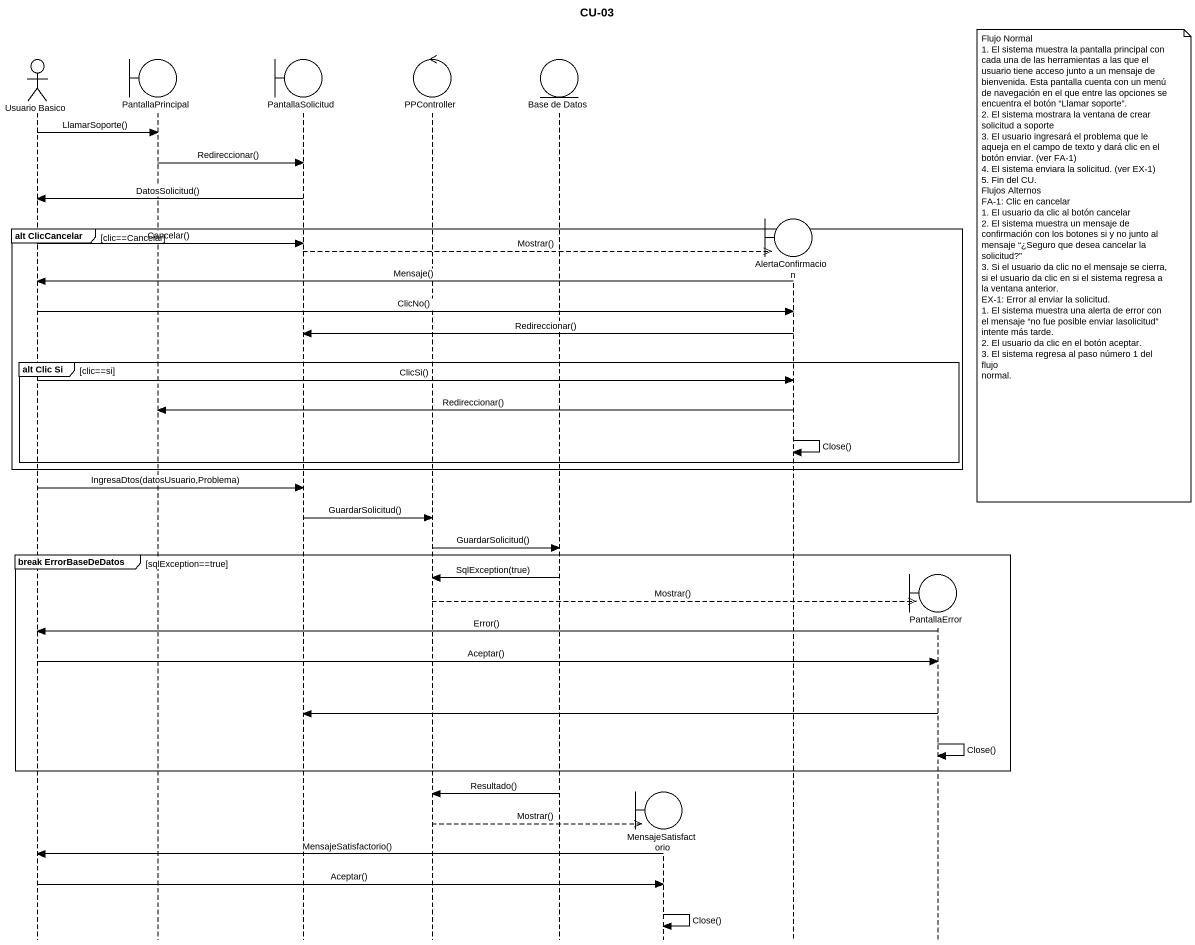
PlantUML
@startuml
title CU-03
hide footbox
actor "Usuario Basico" as Usuario_Basico
boundary PantallaPrincipal
boundary PantallaSolicitud
control PPController
entity "Base de Datos" as Base_de_Datos
boundary MensajeSatisfactorio
boundary AlertaConfirmacion
boundary PantallaError

Usuario_Basico -> PantallaPrincipal : LlamarSoporte()
PantallaPrincipal -> PantallaSolicitud : Redireccionar()
PantallaSolicitud -> Usuario_Basico : DatosSolicitud()
group alt ClicCancelar [clic==Cancelar]
  Usuario_Basico -> PantallaSolicitud : Cancelar()
  PantallaSolicitud -->> AlertaConfirmacion ** : Mostrar()
  note right of PantallaError
    Flujo Normal
    1. El sistema muestra la pantalla principal con cada una de las herramientas a las que el usuario tiene acceso junto a un mensaje de bienvenida. Esta pantalla cuenta con un menú de navegación en el que entre las opciones se encuentra el botón “Llamar soporte”.
    2. El sistema mostrara la ventana de crear solicitud a soporte
    3. El usuario ingresará el problema que le aqueja en el campo de texto y dará clic en el botón enviar. (ver FA-1)
    4. El sistema enviara la solicitud. (ver EX-1)
    5. Fin del CU.
    Flujos Alternos
    FA-1: Clic en cancelar
    1. El usuario da clic al botón cancelar
    2. El sistema muestra un mensaje de confirmación con los botones si y no junto al
    mensaje “¿Seguro que desea cancelar la solicitud?”
    3. Si el usuario da clic no el mensaje se cierra,
    si el usuario da clic en si el sistema regresa a la ventana anterior.
    EX-1: Error al enviar la solicitud.
    1. El sistema muestra una alerta de error con el mensaje “no fue posible enviar lasolicitud” intente más tarde.
    2. El usuario da clic en el botón aceptar.
    3. El sistema regresa al paso número 1 del flujo
    normal.
  end note
  AlertaConfirmacion -> Usuario_Basico : Mensaje()
  Usuario_Basico -> AlertaConfirmacion : ClicNo()
  AlertaConfirmacion -> PantallaSolicitud : Redireccionar()
  group alt Clic Si [clic==si]
    Usuario_Basico -> AlertaConfirmacion : ClicSi()
    AlertaConfirmacion -> PantallaPrincipal : Redireccionar()
    AlertaConfirmacion -> AlertaConfirmacion : Close()
  end
end
Usuario_Basico -> PantallaSolicitud : IngresaDtos(datosUsuario,Problema)
PantallaSolicitud -> PPController : GuardarSolicitud()
PPController -> Base_de_Datos : GuardarSolicitud()
group break ErrorBaseDeDatos [sqlException==true]
  Base_de_Datos -> PPController : SqlException(true)
  PPController -->> PantallaError ** : Mostrar()
  PantallaError -> Usuario_Basico : Error()
  Usuario_Basico -> PantallaError : Aceptar()
  PantallaError -> PantallaSolicitud
  PantallaError -> PantallaError : Close()
end
Base_de_Datos -> PPController : Resultado()
PPController -->> MensajeSatisfactorio ** : Mostrar()
MensajeSatisfactorio -> Usuario_Basico : MensajeSatisfactorio()
Usuario_Basico -> MensajeSatisfactorio : Aceptar()
MensajeSatisfactorio -> MensajeSatisfactorio : Close()
@enduml
